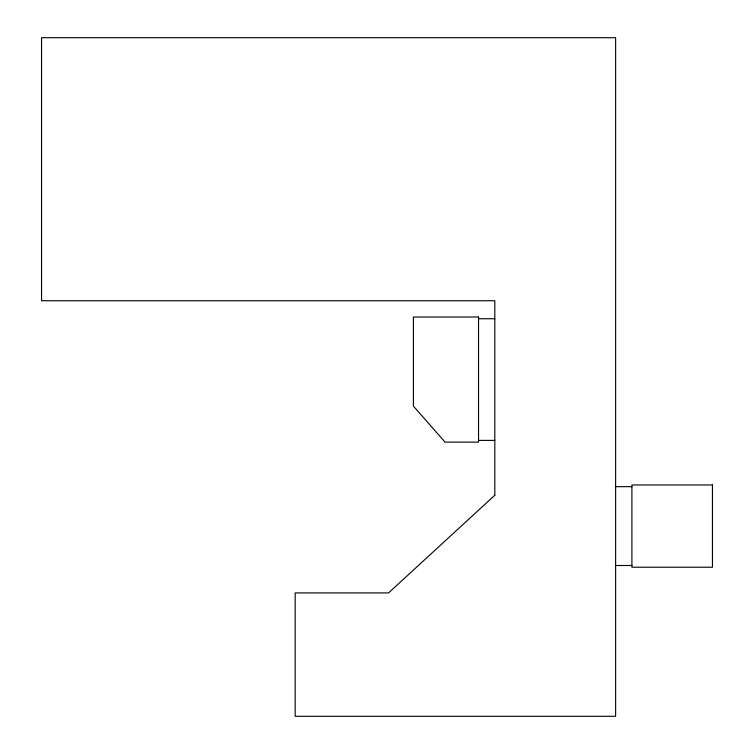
<?xml version="1.0" encoding="UTF-8"?>
<svg xmlns="http://www.w3.org/2000/svg" width="754" height="754" viewBox="0 0 754 754"><rect width="100%" height="100%" fill="white"/><g stroke="black" fill="none" stroke-linecap="round" stroke-linejoin="round"><path stroke-width="1.13" d="M478.536 318.735L494.812 318.735M478.536 440.402L494.812 440.402M615.622 486.669L631.899 486.669M615.622 565.5L631.899 565.5M494.812 495.237L388.564 592.917L295.172 592.917L295.172 716.3L615.622 716.3L615.622 37.7L41.555 37.7L41.555 300.742L494.812 300.742L494.812 495.237M478.536 317.019L413.418 317.019L413.418 406.133L445.03 442.117L478.536 442.117L478.536 317.019M712.445 484.963L631.899 484.963L631.899 567.215L712.445 567.215L712.445 484.963"/></g></svg>
